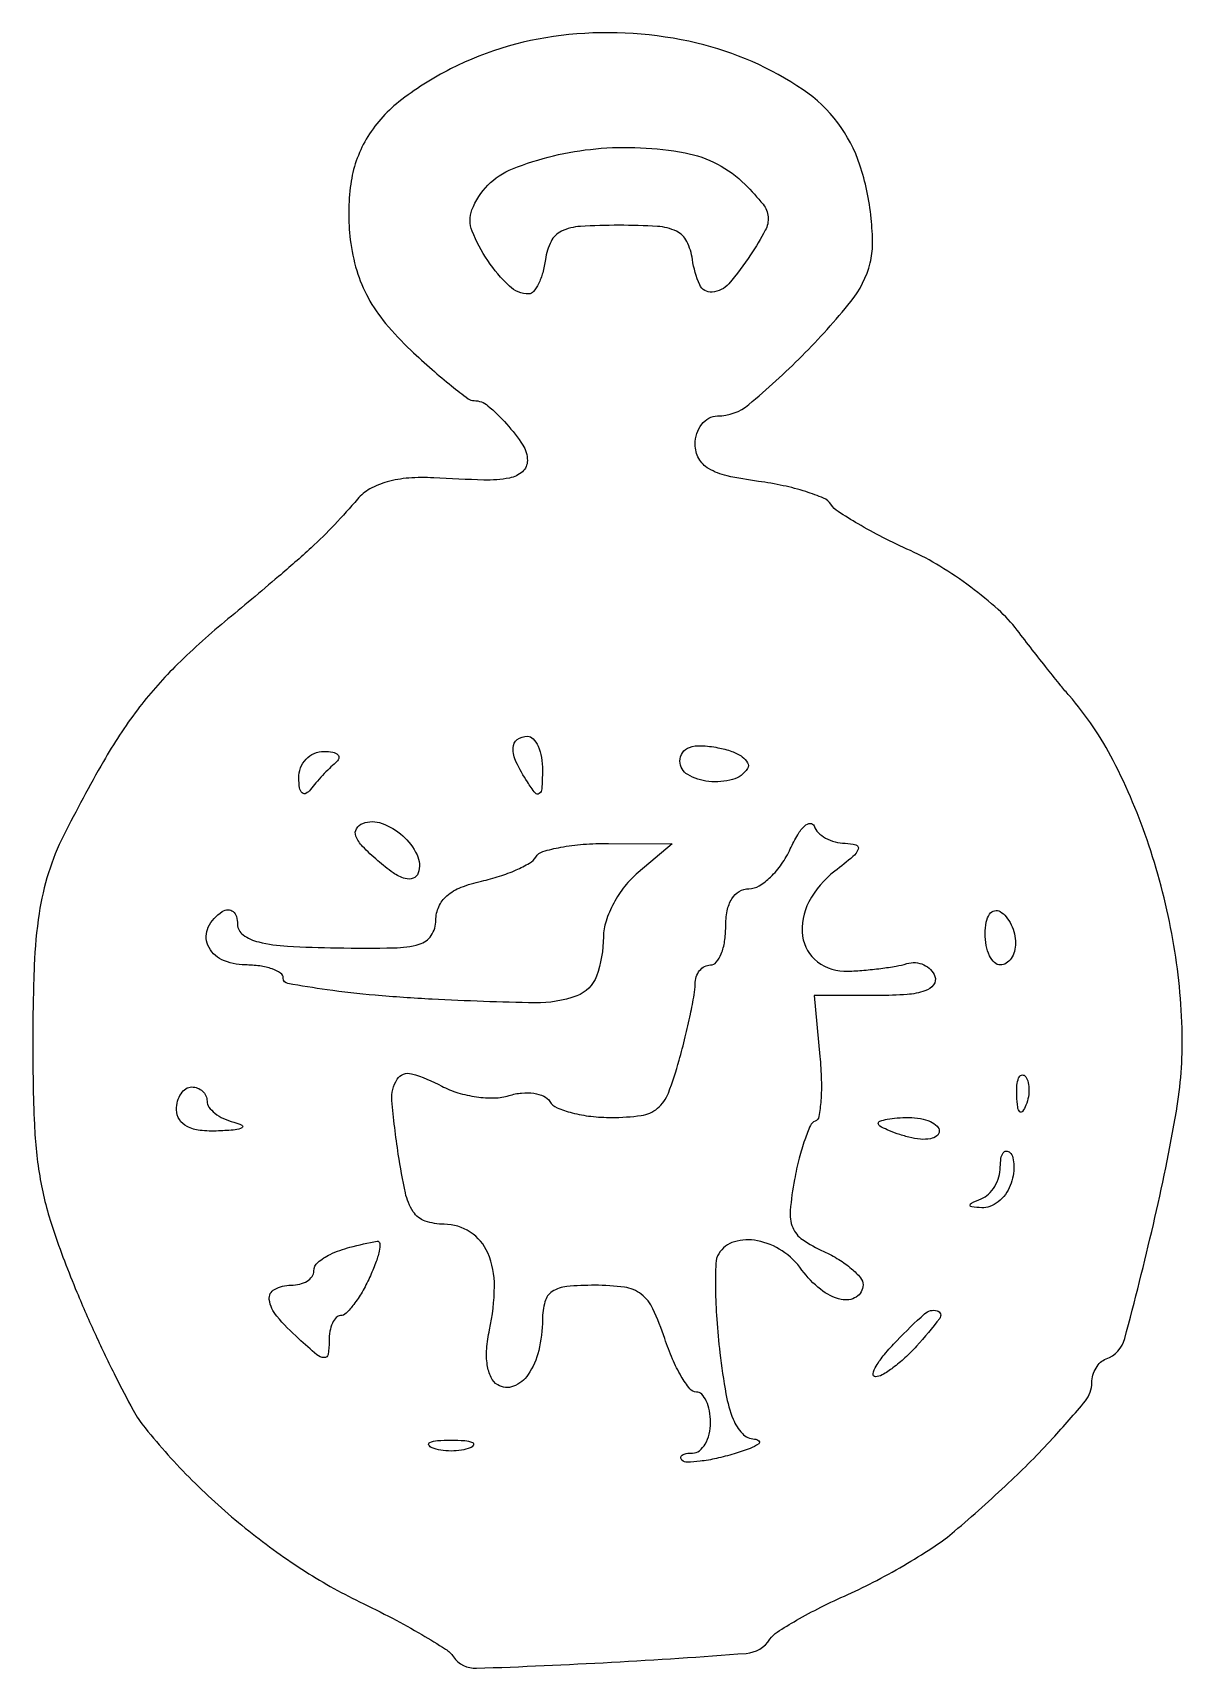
# Model space of a CAD drawing. Extents: x 1 to 76, y 0 to 107.
import ezdxf

# ---------------------------------------------------------------- set-up
doc = ezdxf.new("R2010")
doc.units = 0

msp = doc.modelspace()

# ---------------------------------------------------------------- linework, layer by layer
for points in [[(27.965291, 104.75, 0.050071), (24.571108, 102.58675, 0.093375), (22.435695, 100.137756, 0.099592), (21.419633, 97.194077, 0.063199), (21.391954, 93.55405, 0.04312), (21.811442, 91.534617, 0.052609), (22.55576, 89.75493, 0.048593), (23.708866, 88.063473, 0.029766), (25.364372, 86.30405, 0.008469), (26.752506, 85.038167, 0.012225), (28.02521, 83.970565, 0.007984), (29.113951, 83.129828, 0.161789), (29.504675, 83, -0.176503), (30.406056, 82.671575, -0.036235), (31.6403, 81.471765, -0.037182), (32.696979, 80.089756, -0.145629), (33, 79.071429, -0.214049), (32.673188, 78.343, -0.136946), (31.826339, 77.928554, -0.052175), (30.148793, 77.796298, -0.008356), (26.859724, 77.935476, 0.03331), (25.222806, 77.923047, 0.04951), (23.811996, 77.676327, 0.058506), (22.67538, 77.210515, 0.091161), (21.859724, 76.54055, -0.015008), (20.371244, 74.881791, -0.015986), (18.815982, 73.351002, -0.010532), (16.695001, 71.474042, -0.002631), (13.150538, 68.5, 0.02213), (9.893753, 65.543516, 0.035974), (7.438553, 62.730164, 0.0316), (5.207106, 59.342219, 0.013027), (2.604416, 54.5, 0.041003), (1.604069, 52.032653, 0.038503), (0.994085, 49.382808, 0.027669), (0.673602, 45.982076, 0.009318), (0.573939, 41, 0.010514), (0.680928, 35.558926, 0.0334), (1.071028, 31.942826, 0.038194), (1.90737, 28.675488, 0.017267), (3.471606, 24.538215, 0.008288), (4.700304, 21.731036, 0.0091), (5.985166, 19.053081, 0.008611), (7.162803, 16.806279, 0.044578), (7.941124, 15.641545, 0.02707), (11.027036, 12.209297, 0.025874), (14.510541, 9.075374, 0.026365), (18.224608, 6.377814, 0.031333), (22, 4.252107, -0.008636), (24.154141, 3.164837, -0.011395), (26.076306, 2.095984, -0.008942), (27.634836, 1.144381, -0.100887), (28.153384, 0.644433, 0.256114), (29.656928, -0.113238, 0.005085), (38.520371, 0.28444, 0.005336), (47.344115, 0.864795, 0.233827), (48.896865, 1.786607, -0.106268), (49.367045, 2.254917, -0.012318), (50.644704, 3.033044, -0.014367), (52.232673, 3.887534, -0.011272), (54, 4.724717, 0.016074), (55.906046, 5.650122, 0.012605), (57.9125, 6.77072, 0.012796), (59.727281, 7.908857, 0.030314), (61, 8.869059, 0.011626), (64.537589, 12.036207, 0.017976), (67.426289, 14.948134, 0.015177), (69.572779, 17.419839, 0.172877), (70, 18.61853, -0.070558), (70.069395, 19.107845, -0.064697), (70.272719, 19.574402, -0.068487), (70.573435, 19.948597, -0.103461), (70.928404, 20.166667, 0.246161), (72.157934, 21.504157, 0.007614), (74.031296, 28.983781, 0.014977), (75.540534, 36.420185, 0.047493), (75.922417, 41.477695, 0.039301), (75.313005, 47.669095, 0.036428), (73.737273, 53.853065, 0.038122), (71.401333, 59.400794, 0.060461), (68.512965, 63.663631, -0.009105), (67.971756, 64.30869, -0.002159), (67.093911, 65.404181, -0.002221), (66.095981, 66.67213, -0.002189), (65.104604, 67.954873, 0.046195), (63.858628, 69.303337, 0.023084), (62.060253, 70.77674, 0.022699), (60.043013, 72.141602, 0.030997), (58.104604, 73.169266, -0.01118), (56.297008, 74.037683, -0.014289), (54.674625, 74.921472, -0.012199), (53.369764, 75.724678, -0.106866), (52.89412, 76.20385, 0.151588), (52.419207, 76.604783, 0.023421), (51.248882, 77.036514, 0.024322), (49.775286, 77.425277, 0.018996), (48.14412, 77.707495, -0.020524), (46.086796, 78.069921, -0.07863), (44.878899, 78.541695, -0.136808), (44.235171, 79.206124, -0.125057), (44, 80.131669, -0.076487), (44.109833, 80.845455, -0.089556), (44.428256, 81.451178, -0.100756), (44.901904, 81.856105, -0.127307), (45.457893, 82, 0.1756), (47.510352, 82.743756, 0.022833), (51.002243, 85.938363, 0.025782), (54.201411, 89.494393, 0.109222), (55.474108, 92.040817, 0.062161), (55.624666, 93.271398, 0.025608), (55.534477, 94.95163, 0.024856), (55.251858, 96.765943, 0.029207), (54.800186, 98.446026, 0.164533), (51.06963, 103.382246, 0.091944), (44.101956, 106.444694, 0.082374), (35.717748, 107.001865, 0.0926)], [(47.26946, 97.174984, -0.024196), (48.450731, 95.873495, -0.153601), (48.78121, 95.055157, -0.144975), (48.59365, 94.170628, -0.02079), (47.634397, 92.564772, -0.033551), (46.200777, 90.667604, -0.196024), (45.107496, 90.11299, -0.318834), (44.295321, 90.594287, -0.069478), (43.819551, 92.25, 0.079713), (43.450581, 93.442066, 0.170309), (42.770274, 94.107247, 0.094366), (41.523565, 94.423729, 0.015108), (39, 94.5, 0.015108), (36.476435, 94.423729, 0.094366), (35.229726, 94.107247, 0.170309), (34.549419, 93.442066, 0.079713), (34.180449, 92.25, -0.0319), (34.001417, 91.388329, -0.046105), (33.726974, 90.660938, -0.05586), (33.405729, 90.153666, -0.227471), (33.085437, 90, -0.193227), (31.817232, 90.509112, -0.053235), (30.403899, 92.18393, -0.053238), (29.37402, 94.123243, -0.189266), (29.363384, 95.504581, -0.209144), (32.024179, 98.200979, -0.071793), (37.476093, 99.514129, -0.069362), (43.333686, 99.247519, -0.151496)], [(33.984687, 58.75, -0.011293), (33.949578, 57.555791, -0.220444), (33.781653, 57.237851, -0.409657), (33.520491, 57.271114, -0.023197), (33, 58, -0.031558), (32.270972, 59.301377, -0.112355), (32.060308, 60.227035, -0.234725), (32.332924, 60.775753, -0.163584), (33, 61, -0.210568), (33.381177, 60.832025, -0.082215), (33.701752, 60.339062, -0.062416), (33.917196, 59.611405, -0.042523)], [(47.429328, 58.885651, -0.189963), (46.454832, 58.157412, -0.093597), (44.888313, 58.032348, -0.10458), (43.506965, 58.483048, -0.267899), (43, 59.361328, -0.149818), (43.17044, 59.917383, -0.159843), (43.619615, 60.265229, -0.097953), (44.386267, 60.378476, -0.035078), (45.488345, 60.246979, -0.03699), (46.403036, 60.000878, -0.068824), (47.084951, 59.650872, -0.112812), (47.437531, 59.260429, -0.272291)], [(20.4283, 59.25, 0.019542), (20.02775, 58.890763, 0.01106), (19.569889, 58.426562, 0.011028), (19.128314, 57.937434, 0.017789), (18.776946, 57.5, -0.111066), (18.485745, 57.250498, -0.327207), (18.239691, 57.28649, -0.159858), (18.068396, 57.618706, -0.037587), (18.015313, 58.25, -0.092982), (18.13542, 58.922707, -0.098893), (18.490372, 59.489797, -0.101386), (19.027441, 59.867015, -0.102919), (19.666667, 60, -0.043317), (20.247958, 59.949546, -0.152297), (20.577897, 59.779688, -0.297449), (20.631514, 59.533999, -0.129577)], [(25.84432, 52.03296, -0.223603), (25.513327, 51.685909, -0.167332), (24.978056, 51.665818, -0.079853), (24.202487, 52.043758, -0.025416), (23.187127, 52.837705, -0.022227), (22.195623, 53.778, -0.097031), (21.758656, 54.453766, -0.231576), (21.794685, 54.935932, -0.173483), (22.208879, 55.283062, -0.178446), (23.469217, 55.284089, -0.094564), (24.826301, 54.468904, -0.096808), (25.764236, 53.23072, -0.196737)], [(53.833333, 53.977764, -0.066411), (54.536584, 53.874377, -0.436731), (54.679823, 53.591459, -0.129429), (54.33864, 53.10567, -0.011353), (53.157405, 52.153618, 0.106219), (51.456009, 50.147852, 0.156126), (51.04059, 47.891624, 0.202733), (52.020903, 46.209692, 0.171374), (54, 45.589697, 0.012479), (55.057965, 45.654123, 0.010637), (56.169531, 45.773573, 0.010771), (57.176347, 45.925598, 0.029655), (57.875, 46.089697, -0.090232), (58.434789, 46.151531, -0.090127), (58.980729, 46.012286, -0.093173), (59.428508, 45.695773, -0.104941), (59.708333, 45.25, -0.257258), (59.623659, 44.697789, -0.149012), (59.061666, 44.297254, -0.063956), (57.888911, 44.064871, -0.016972), (55.978298, 44), (51.789929, 44), (52.170576, 40.008537, -0.016677), (52.266266, 38.460295, -0.025384), (52.236119, 37.113621, -0.022841), (52.110838, 36.064157, -0.268374), (51.859175, 35.758537, 0.200466), (51.554015, 35.472413, 0.020403), (51.177025, 34.531544, 0.022981), (50.811369, 33.325336, 0.016324), (50.508777, 31.94459, 0.022909), (50.226672, 29.902607, 0.1197), (50.391496, 28.787852, 0.148726), (51.029864, 27.998996, 0.041934), (52.425214, 27.216028, -0.0306), (53.410878, 26.691922, -0.03901), (54.243657, 26.087443, -0.043244), (54.829988, 25.49298, -0.174767), (55, 25.021439, -0.259042), (54.559621, 24.228461, -0.201889), (53.569336, 24.070179, -0.107568), (52.212837, 24.732551, -0.069542), (51, 26, 0.090313), (49.69881, 27.252006, 0.09849), (48.07746, 27.917814, 0.119878), (46.568418, 27.84939, 0.185405), (45.542247, 27.068358, 0.129954), (45.348166, 26.429914, 0.01219), (45.327843, 24.77468, 0.014988), (45.412282, 22.769012, 0.011237), (45.620912, 20.568358, 0.014226), (46.015351, 17.875538, 0.051892), (46.487972, 16.216878, 0.096183), (47.094031, 15.277662, 0.19043), (47.887681, 14.914047, -0.180558), (48.173745, 14.789536, -0.467063), (48.159897, 14.594555, -0.068818), (47.594226, 14.293872, -0.015231), (46.550267, 13.947114, -0.017601), (45.386357, 13.643672, -0.024814), (44.329856, 13.462083, -0.02281), (43.47422, 13.397803, -0.206557), (43.1336, 13.533067, -0.203147), (43.062497, 13.708755, -0.246327), (43.146537, 13.862838, -0.109118), (43.416584, 13.967911, -0.038442), (43.833333, 14, 0.167478), (44.278413, 14.153384, 0.095027), (44.657292, 14.5875, 0.075828), (44.913439, 15.234988, 0.056395), (45, 16, 0.044171), (44.932233, 16.765603, 0.063982), (44.729031, 17.4125, 0.083792), (44.430105, 17.850057, 0.203819), (44.077552, 18, -0.229621), (43.650806, 18.206888, -0.033081), (43.086761, 19.028125, -0.031985), (42.509665, 20.159332, -0.022259), (42, 21.5, 0.02823), (41.233053, 23.447161, 0.122191), (40.462659, 24.409958, 0.130131), (39.358525, 24.868954, 0.033804), (37.422448, 25, 0.023018), (35.575876, 24.914945, 0.122475), (34.629146, 24.584525, 0.18267), (34.147288, 23.923523, 0.065531), (33.984687, 22.75, -0.05565), (33.743426, 20.71474, -0.093026), (33.05094, 19.141702, -0.150255), (32.086596, 18.374069, -0.236149), (31.053258, 18.467085, -0.146514), (30.614471, 18.961097, -0.071969), (30.370441, 19.774065, -0.056383), (30.332995, 20.835139, -0.034722), (30.515974, 22.072729, 0.051311), (30.840916, 24.918988, 0.104415), (30.402491, 27.116371, 0.146725), (29.256712, 28.486714, 0.146801), (27.546156, 29, -0.083608), (26.29934, 29.209954, -0.165806), (25.517994, 29.819217, -0.092341), (24.999881, 31.059383, -0.015683), (24.538527, 33.59165, -0.015566), (24.121693, 37.116152, -0.164734), (24.460946, 38.502793, -0.332736), (25.412998, 38.863204, -0.052764), (27.382347, 38.062966, 0.049172), (28.44284, 37.623158, 0.038435), (29.660534, 37.353369, 0.039581), (30.844943, 37.279744, 0.072701), (31.796684, 37.43547, -0.052366), (32.622797, 37.605251, -0.06118), (33.422836, 37.585927, -0.071283), (34.0785, 37.391209, -0.147612), (34.47486, 37.040677, 0.155262), (34.94336, 36.638674, 0.03722), (35.926083, 36.305699, 0.034718), (37.165554, 36.07647, 0.028374), (38.512013, 36, 0.033642), (40.467384, 36.131713, 0.142794), (41.527742, 36.602936, 0.126258), (42.239524, 37.604711, 0.023924), (42.947419, 39.75, 0.007651), (43.346518, 41.277355, 0.008467), (43.684565, 42.765625, 0.007956), (43.931006, 44.043547, 0.042559), (43.994423, 44.75, -0.078447), (44.071989, 45.227506, -0.090206), (44.292112, 45.632812, -0.100284), (44.618177, 45.903817, -0.124015), (45, 46, 0.226478), (45.382936, 46.182831, 0.074992), (45.70625, 46.734375, 0.057076), (45.926884, 47.542644, 0.038131), (46, 48.5, -0.046972), (46.098957, 49.551039, -0.08998), (46.402144, 50.339205, -0.120808), (46.888335, 50.823694, -0.13664), (47.521439, 51, 0.136918), (48.190141, 51.186613, 0.055699), (48.945739, 51.767692, 0.049525), (49.665454, 52.613592, 0.044649), (50.233632, 53.613421, -0.026258), (50.71724, 54.542277, -0.068375), (51.183624, 55.132082, -0.18306), (51.545111, 55.286229, -0.33417), (51.795526, 55.113421, 0.117632), (52.061158, 54.685883, 0.068166), (52.547228, 54.320536, 0.062122), (53.168401, 54.069298, 0.061808)], [(40.25, 52.056438, 0.053326), (39.387863, 51.16551, 0.042387), (38.656439, 50.043501, 0.043783), (38.153724, 48.872366, 0.078011), (37.984687, 47.839707, -0.085218), (37.526217, 45.270224, -0.22245), (36.23282, 43.974163, -0.091804), (33.501708, 43.517826, -0.008852), (26.75, 43.755848, -0.008283), (23.011792, 44.016105, -0.013644), (19.864062, 44.374469, -0.007249), (17.304871, 44.774727, -0.365356), (17, 45.136258, 0.249457), (16.823555, 45.467908, 0.065159), (16.265625, 45.746276, 0.050411), (15.457648, 45.937096, 0.032808), (14.5, 46, -0.111435), (12.97192, 46.344846, -0.182485), (12.063217, 47.289714, -0.214731), (12.08474, 48.475629, -0.145013), (13, 49.5, -0.125871), (13.380141, 49.618904, -0.188807), (13.70625, 49.510656, -0.148168), (13.926028, 49.177306, -0.072298), (14, 48.668398, 0.244231), (14.363412, 47.968784, 0.095023), (15.387788, 47.507449, 0.044689), (17.264827, 47.234589, 0.010009), (20.5, 47.12125, 0.007456), (24.256093, 47.120912, 0.06432), (25.911397, 47.359728, 0.180174), (26.697926, 47.931118, 0.147557), (27, 48.932413, -0.106255), (27.190539, 49.818901, -0.109957), (27.727415, 50.536281, -0.084166), (28.650025, 51.091026, -0.039325), (29.988532, 51.497481, 0.023326), (31.174442, 51.816578, 0.027053), (32.266763, 52.232208, 0.027635), (33.138718, 52.678354, 0.122871), (33.547549, 53.076937, -0.182978), (34.012339, 53.434152, -0.02715), (35.181555, 53.719077, -0.027599), (36.662364, 53.912011, -0.020581), (38.309017, 53.966731), (42.5, 53.933461)], [(65, 47.440983, -0.067639), (64.925146, 46.890182, -0.08433), (64.70625, 46.423289, -0.09965), (64.38134, 46.111069, -0.142666), (64, 46, -0.195654), (63.618015, 46.155423, -0.086673), (63.29375, 46.604836, -0.066561), (63.073608, 47.270941, -0.0466), (63, 48.059017, -0.047867), (63.071541, 48.804599, -0.104212), (63.29375, 49.33165, -0.181468), (63.621877, 49.558599, -0.202618), (64, 49.5, -0.08825), (64.382836, 49.157656, -0.053305), (64.70625, 48.640225, -0.051278), (64.925833, 48.038022, -0.061875)], [(65.683114, 36.8125, -0.054073), (65.461564, 36.395823, -0.470617), (65.279315, 36.37858, -0.168741), (65.137993, 36.670344, -0.018894), (65.078947, 37.416667, -0.028489), (65.089945, 38.112848, -0.077125), (65.200665, 38.592839, -0.208169), (65.385309, 38.77538, -0.296942), (65.604167, 38.729167, -0.126455), (65.797407, 38.402231, -0.060344), (65.876576, 37.916927, -0.05415), (65.839148, 37.359369, -0.051402)], [(12, 37.073324, 0.159836), (12.127374, 36.68505, 0.067019), (12.514062, 36.284521, 0.05682), (13.080469, 35.932857, 0.046657), (13.75, 35.689326, -0.049066), (14.282394, 35.492773, -0.602595), (14.28821, 35.323916, -0.109045), (13.849555, 35.186617, -0.010989), (12.75, 35.116001, -0.03699), (11.540605, 35.154459, -0.090377), (10.689, 35.404882, -0.135487), (10.186045, 35.86008, -0.142417), (10, 36.5, -0.064853), (10.074694, 37.073457, -0.082425), (10.29375, 37.559375, -0.098894), (10.618646, 37.884432, -0.148195), (11, 38, -0.091527), (11.381757, 37.929527, -0.095859), (11.70625, 37.727789, -0.099498), (11.923394, 37.42688, -0.107094)], [(60, 35.09362, -0.24384), (59.842465, 34.789795, -0.106581), (59.4125, 34.607123, -0.070464), (58.766322, 34.575635, -0.040966), (58, 34.710251, -0.016817), (57.233613, 34.938458, -0.025621), (56.5875, 35.192243, -0.023188), (56.102864, 35.439563, -0.269386), (56, 35.616631, -0.326917), (56.109555, 35.766282, -0.029396), (56.5875, 35.887385, -0.029316), (57.233356, 35.972329, -0.018041), (58, 36, -0.043375), (58.765641, 35.933456, -0.063112), (59.4125, 35.733751, -0.082769), (59.850443, 35.440102, -0.206609)], [(64.654923, 31.543128, -0.068987), (64.332729, 30.959147, -0.066477), (63.860308, 30.476485, -0.071509), (63.315499, 30.164123, -0.11028), (62.781385, 30.078947, -0.011982), (62.126789, 30.135049, -0.36718), (62.02218, 30.245655, -0.30932), (62.10877, 30.388093, -0.01027), (62.75, 30.662281, 0.096788), (63.227995, 30.973064, 0.06555), (63.632812, 31.483607, 0.062877), (63.90666, 32.107007, 0.072204), (64, 32.75, -0.037777), (64.042847, 33.316295, -0.106677), (64.183164, 33.685065, -0.243994), (64.389012, 33.801841, -0.208648), (64.623539, 33.709795, -0.137182), (64.820342, 33.360206, -0.056457), (64.889968, 32.816127, -0.050128), (64.835296, 32.179648, -0.045168)], [(22.655915, 25.507802, -0.022987), (22.158441, 24.552821, -0.031299), (21.619238, 23.745395, -0.032213), (21.110574, 23.160467, -0.197566), (20.75, 23.007802, 0.20533), (20.463251, 22.881315, 0.081834), (20.220312, 22.516139, 0.062694), (20.055078, 21.979135, 0.043347), (20, 21.345012, -0.037298), (19.933924, 20.460468, -0.393341), (19.674471, 20.253998, -0.157135), (19.206208, 20.445966, -0.008696), (18, 21.5, -0.032242), (16.574166, 22.968165, -0.142047), (16.082754, 24.056556, -0.316004), (16.426306, 24.732466, -0.12271), (17.5, 25, 0.059882), (18.073633, 25.068948, 0.0787), (18.559375, 25.272211, 0.096938), (18.884661, 25.573227, 0.159035), (19, 25.926676, -0.217912), (19.261331, 26.497827, -0.068208), (20.070115, 27.023521, -0.046275), (21.364366, 27.49255, -0.020039), (23.155915, 27.883999, -0.455505), (23.323764, 27.748321, -0.060962), (23.279605, 27.233841, -0.037953), (23.053289, 26.456373, -0.018789)], [(58.505548, 21.006131, -0.022187), (57.745902, 20.238132, -0.026692), (56.96475, 19.589301, -0.026953), (56.262632, 19.123388, -0.133783), (55.809737, 19, -0.480714), (55.658166, 19.18952, -0.078722), (55.859333, 19.695048, -0.039922), (56.398344, 20.457056, -0.018145), (57.214724, 21.366121, -0.016789), (59.037861, 23.13114, -0.257367), (59.860811, 23.325415, -0.532155), (60.026913, 22.825431, -0.01956)], [(29.25, 14.337719, -0.057986), (28.679992, 14.181385, -0.037979), (28, 14.12966, -0.037979), (27.320008, 14.181385, -0.057986), (26.75, 14.337719, -0.174857), (26.540618, 14.525001, -0.447206), (26.601562, 14.693942, -0.078554), (27.10856, 14.810911, -0.017491), (28, 14.842105, -0.017491), (28.89144, 14.810911, -0.078554), (29.398438, 14.693942, -0.447206), (29.459382, 14.525001, -0.174857)]]:
    msp.add_lwpolyline(points, format="xyb", close=True)

doc.saveas('drawing.dxf')
